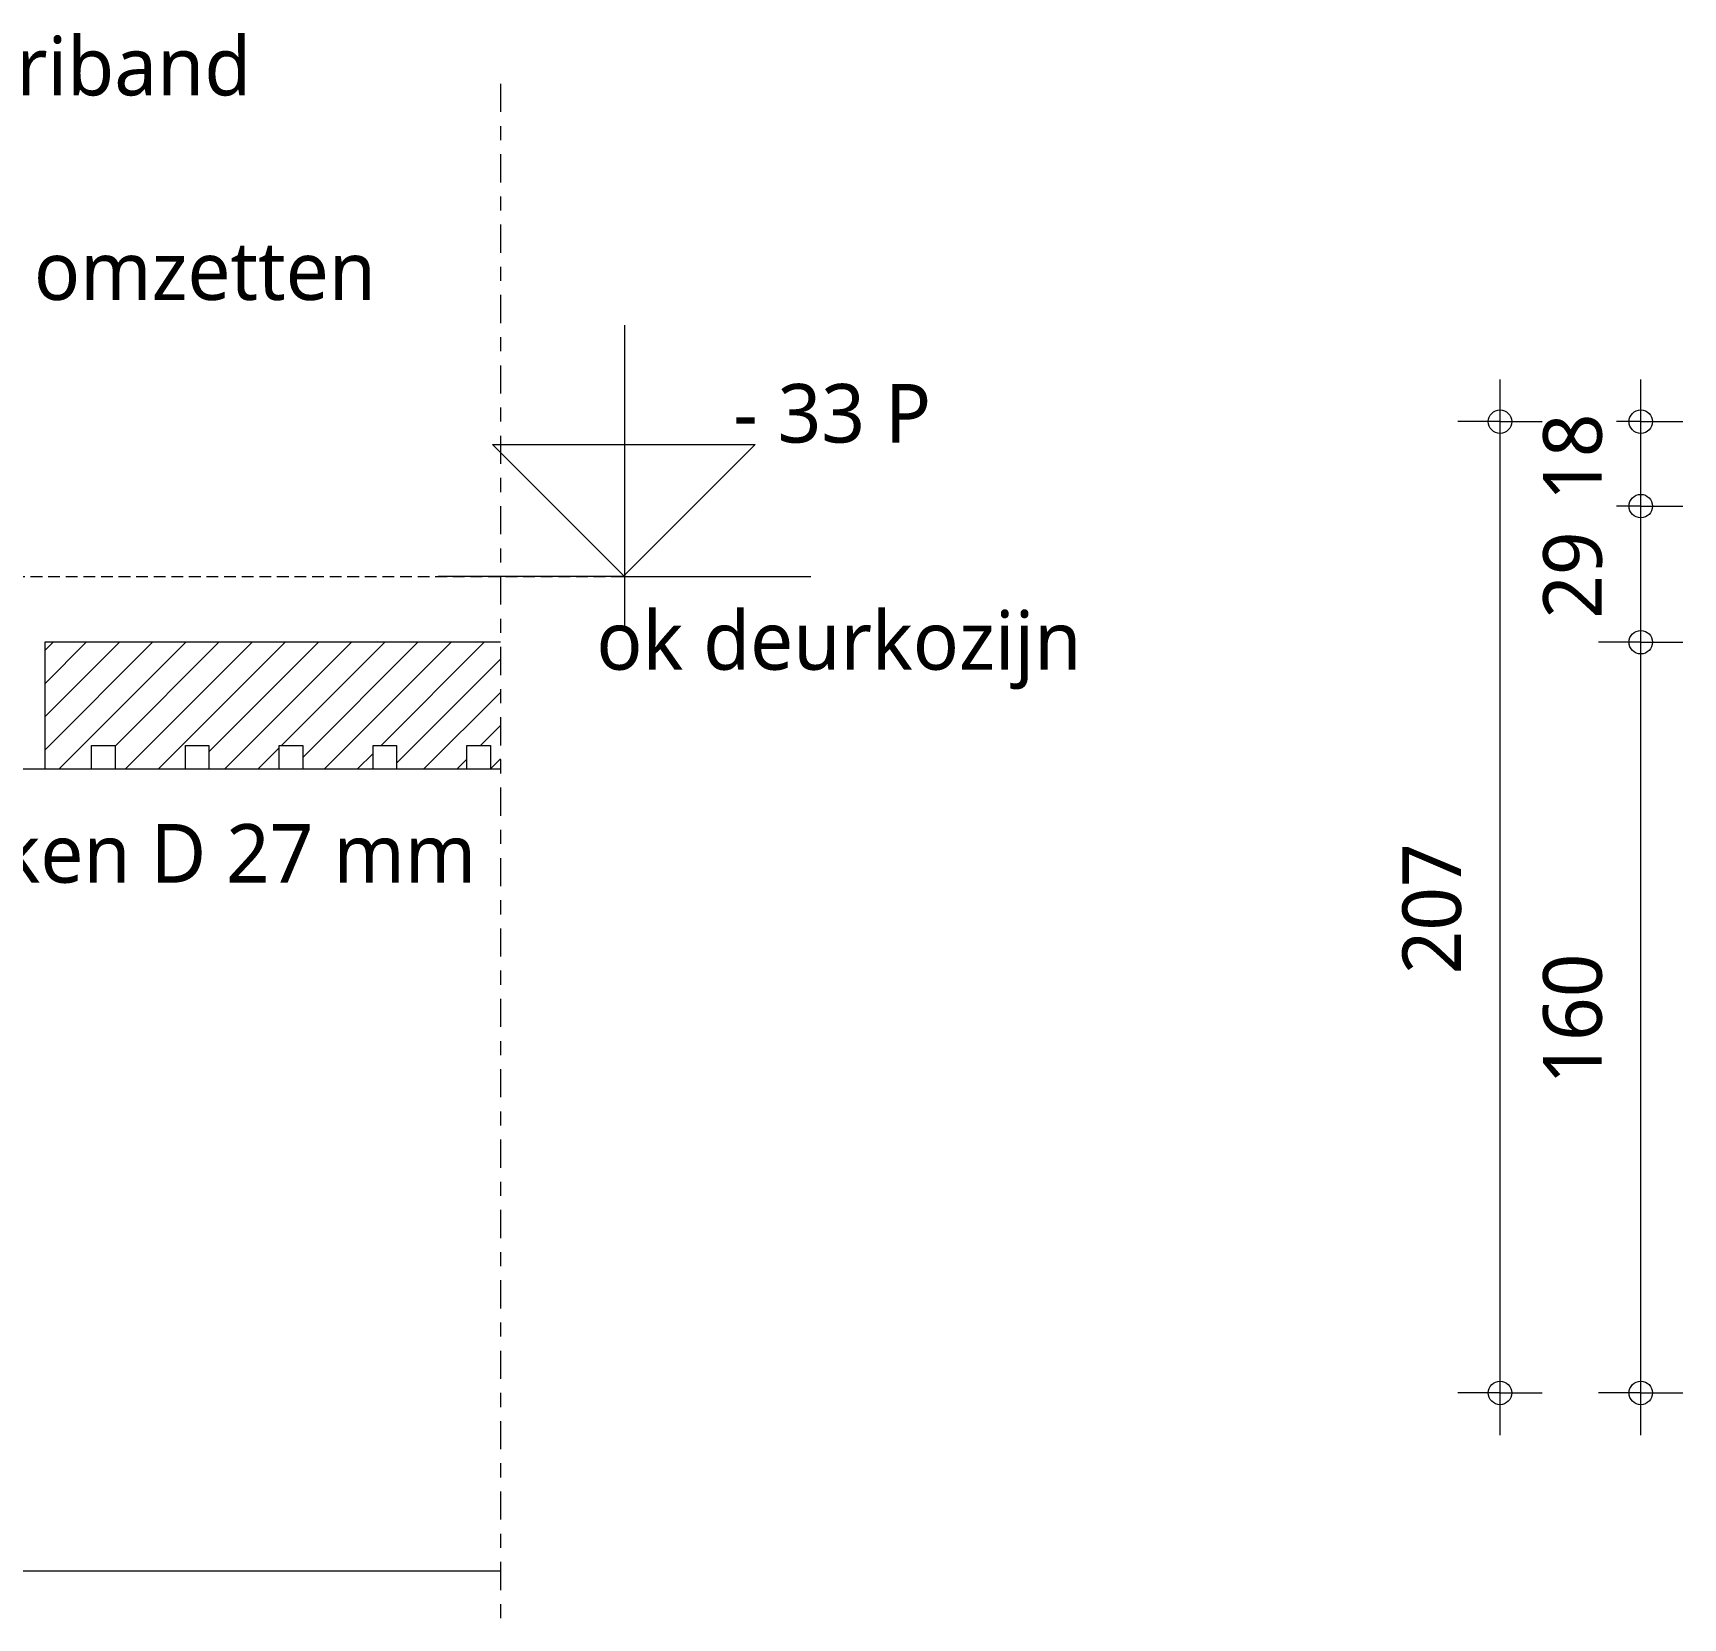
# Model space of a CAD drawing. Header units: millimetres. Extents: x 6732 to 10947, y 894 to 9086.
# Drawn here: x 9509.1 to 9860.9, y 4836.5 to 5174.3 of the extents above; entities that cross this region are included whole.
import ezdxf

# ---------------------------------------------------------------- set-up
doc = ezdxf.new("R2010")
doc.units = ezdxf.units.MM
doc.linetypes.add('MV_center', pattern=[15, 6, -3, 3, -3])
doc.linetypes.add('MV_hidden', pattern=[3.75, 2.5, -1.25])
for name, color, linetype, lineweight in [('A-ANNO-DIMS', 211, 'Continuous', 13), ('A-ANNO-DIMS-5', 211, 'Continuous', 13), ('A-DETL', 90, 'Continuous', 13), ('A-DETL-GENF', 92, 'Continuous', 18), ('G-ANNO-TEXT', 231, 'Continuous', 13)]:
    doc.layers.add(name, color=color, linetype=linetype, lineweight=lineweight)
doc.styles.add('Segoe UI_2', font='segoeui.ttf', dxfattribs={"height": 12.5})
doc.dimstyles.new('2_5_mm', dxfattribs={"dimscale": 304.8, "dimtxt": 13.092049, "dimasz": 0.016404, "dimexe": 0.029528, "dimexo": 0.0625, "dimgap": 0.014764, "dimtad": 1, "dimdec": 0, "dimzin": 0, "dimdsep": 46, "dimtxsty": 'Segoe UI_2', "dimblk1": 'DOTBLANK', "dimblk2": 'DOTBLANK', "dimsah": 1, "dimcen": 0.09, "dimdle": 0.029528, "dimazin": 0, "dimtfac": 1, "dimtdec": 4, "dimtix": 1, "dimtmove": 2, "dimatfit": 3, "dimfxl": 0.029528, "dimfxlon": 1, "dimtvp": 1, "dimtfill": 1, "dimtolj": 1, "dimtzin": 0, "dimarcsym": 2})
doc.dimstyles.new('2_5_mm_1', dxfattribs={"dimscale": 304.8, "dimtxt": 13.092049, "dimasz": 0.016404, "dimexe": 0.029528, "dimexo": 0.0625, "dimgap": 0.014764, "dimtad": 1, "dimdec": 0, "dimzin": 0, "dimdsep": 46, "dimtxsty": 'Segoe UI_2', "dimblk1": 'DOTBLANK', "dimblk2": 'DOTBLANK', "dimsah": 1, "dimcen": 0.09, "dimdle": 0.029528, "dimazin": 0, "dimtfac": 1, "dimtdec": 4, "dimtix": 1, "dimtmove": 0, "dimatfit": 3, "dimfxl": 0.029528, "dimfxlon": 1, "dimtvp": 1, "dimtfill": 1, "dimtolj": 1, "dimtzin": 0, "dimarcsym": 2})

# ---------------------------------------------------------------- blocks, each defined once
blk = doc.blocks.new('NLRS_00_DI_maskeer - Type 1-4234616-Details Strandbaak Patio Woning')
at = {"layer": 'A-DETL-GENF', "linetype": 'MV_center'}
blk.add_line((-100, 0), (610, 0), dxfattribs=at)
blk = doc.blocks.new('DIMBLOCK46-Details Strandbaak Patio Woning')
at = {"layer": 'A-ANNO-DIMS-5'}
for p, q in [((9851.85, 5044.5), (9842.85, 5044.5)), ((9851.85, 4875.5), (9851.85, 5044.5)), ((9851.85, 5044.5), (9860.85, 5044.5)), ((9851.85, 4884.5), (9842.85, 4884.5)), ((9851.85, 4884.5), (9860.85, 4884.5))]:
    blk.add_line(p, q, dxfattribs=at)
for centre in [(9851.85, 5044.5), (9851.85, 4884.5)]:
    blk.add_circle(centre, 2.5, dxfattribs=at)
at = {"layer": 'A-ANNO-DIMS-5', "color": 0, "insert": (9831.04, 4950.21), "char_height": 12.5, "width": 34.2774, "attachment_point": 1, "rotation": 90, "line_spacing_factor": 1.142579, "style": 'Segoe UI_2', "bg_fill": 3, "box_fill_scale": 1.25, "bg_fill_color": 9, "bg_fill_true_color": 13158600, "bg_fill_transparency": 0}
blk.add_mtext('160', dxfattribs=at)
blk = doc.blocks.new('_DotBlank')
at = {"color": 0, "linetype": 'ByBlock', "lineweight": -2}
blk.add_line((-0.5, 0), (-1, 0), dxfattribs=at)
blk.add_circle((0, 0), 0.5, dxfattribs=at)
blk = doc.blocks.new('DIMBLOCK47-Details Strandbaak Patio Woning')
at = {"layer": 'A-ANNO-DIMS-5'}
for p, q in [((9851.85, 5073.5), (9842.85, 5073.5)), ((9851.85, 5044.5), (9851.85, 5073.5)), ((9851.85, 5073.5), (9860.85, 5073.5)), ((9851.85, 5044.5), (9842.85, 5044.5)), ((9851.85, 5044.5), (9860.85, 5044.5))]:
    blk.add_line(p, q, dxfattribs=at)
for centre in [(9851.85, 5073.5), (9851.85, 5044.5)]:
    blk.add_circle(centre, 2.5, dxfattribs=at)
at = {"layer": 'A-ANNO-DIMS-5', "color": 0, "insert": (9831.04, 5049.48), "char_height": 12.5, "width": 22.8516, "attachment_point": 1, "rotation": 90, "line_spacing_factor": 1.142579, "style": 'Segoe UI_2', "bg_fill": 3, "box_fill_scale": 1.25, "bg_fill_color": 9, "bg_fill_true_color": 13158600, "bg_fill_transparency": 0}
blk.add_mtext('29', dxfattribs=at)
blk = doc.blocks.new('DIMBLOCK48-Details Strandbaak Patio Woning')
at = {"layer": 'A-ANNO-DIMS-5'}
for p, q in [((9851.85, 5073.5), (9851.85, 5100.5)), ((9851.85, 5091.5), (9842.85, 5091.5)), ((9851.85, 5091.5), (9860.85, 5091.5)), ((9851.85, 5073.5), (9842.85, 5073.5)), ((9851.85, 5073.5), (9860.85, 5073.5))]:
    blk.add_line(p, q, dxfattribs=at)
for centre in [(9851.85, 5091.5), (9851.85, 5073.5)]:
    blk.add_circle(centre, 2.5, dxfattribs=at)
at = {"layer": 'A-ANNO-DIMS-5', "color": 0, "insert": (9831.04, 5074.61), "char_height": 12.5, "width": 22.8516, "attachment_point": 1, "rotation": 90, "line_spacing_factor": 1.142579, "style": 'Segoe UI_2', "bg_fill": 3, "box_fill_scale": 1.25, "bg_fill_color": 9, "bg_fill_true_color": 13158600, "bg_fill_transparency": 0}
blk.add_mtext('18', dxfattribs=at)
blk = doc.blocks.new('DIMBLOCK49-Details Strandbaak Patio Woning')
at = {"layer": 'A-ANNO-DIMS-5'}
for p, q in [((9821.85, 4875.5), (9821.85, 5100.5)), ((9821.85, 5091.5), (9812.85, 5091.5)), ((9821.85, 5091.5), (9830.85, 5091.5)), ((9821.85, 4884.5), (9812.85, 4884.5)), ((9821.85, 4884.5), (9830.85, 4884.5))]:
    blk.add_line(p, q, dxfattribs=at)
for centre in [(9821.85, 5091.5), (9821.85, 4884.5)]:
    blk.add_circle(centre, 2.5, dxfattribs=at)
at = {"layer": 'A-ANNO-DIMS-5', "color": 0, "insert": (9801.04, 4973.71), "char_height": 12.5, "width": 34.2774, "attachment_point": 1, "rotation": 90, "line_spacing_factor": 1.142579, "style": 'Segoe UI_2', "bg_fill": 3, "box_fill_scale": 1.25, "bg_fill_color": 9, "bg_fill_true_color": 13158600, "bg_fill_transparency": 0}
blk.add_mtext('207', dxfattribs=at)

msp = doc.modelspace()

# ---------------------------------------------------------------- hatches: boundary and pattern name
at = {"layer": 'A-DETL-GENF', "lineweight": 13}
h = msp.add_hatch(dxfattribs=at)
h.set_pattern_fill('FP_17', color=250, style=0, pattern_type=2)
h.set_pattern_definition([(45, (0, 0), (-3.535534, 3.535534), [])])
h.paths.add_polyline_path([(9608.78, 5017.5), (9608.78, 5044.5), (9511.64, 5044.5), (9511.64, 5017.5), (9521.64, 5017.5), (9521.64, 5022.5), (9526.64, 5022.5), (9526.64, 5017.5), (9541.64, 5017.5), (9541.64, 5022.5), (9546.64, 5022.5), (9546.64, 5017.5), (9561.64, 5017.5), (9561.64, 5022.5), (9566.64, 5022.5), (9566.64, 5017.5), (9581.64, 5017.5), (9581.64, 5022.5), (9586.64, 5022.5), (9586.64, 5017.5), (9601.64, 5017.5), (9601.64, 5022.5), (9606.64, 5022.5), (9606.64, 5017.5)])

# ---------------------------------------------------------------- linework, layer by layer
at = {"layer": 'A-DETL', "lineweight": 18}
for p, q in [((9635.23, 5112.06), (9635.23, 5047.06)), ((9635.23, 5058.5), (9607.06, 5086.66)), ((9607.06, 5086.66), (9663.1, 5086.66)), ((9663.1, 5086.66), (9634.94, 5058.5)), ((9635.52, 5058.5), (9595.52, 5058.5)), ((9634.94, 5058.5), (9674.94, 5058.5)), ((9608.78, 5044.5), (9511.64, 5044.5)), ((9511.64, 5044.5), (9511.64, 5017.5)), ((9521.64, 5017.5), (9521.64, 5022.5)), ((9521.64, 5022.5), (9526.64, 5022.5)), ((9526.64, 5022.5), (9526.64, 5017.5)), ((9541.64, 5017.5), (9541.64, 5022.5)), ((9541.64, 5022.5), (9546.64, 5022.5)), ((9546.64, 5022.5), (9546.64, 5017.5)), ((9561.64, 5017.5), (9561.64, 5022.5)), ((9561.64, 5022.5), (9566.64, 5022.5)), ((9566.64, 5022.5), (9566.64, 5017.5)), ((9581.64, 5017.5), (9581.64, 5022.5)), ((9581.64, 5022.5), (9586.64, 5022.5)), ((9586.64, 5022.5), (9586.64, 5017.5)), ((9601.64, 5017.5), (9601.64, 5022.5)), ((9601.64, 5022.5), (9606.64, 5022.5)), ((9606.64, 5022.5), (9606.64, 5017.5)), ((9506.64, 5017.5), (9511.64, 5017.5)), ((9511.64, 5017.5), (9521.64, 5017.5)), ((9521.64, 5017.5), (9526.64, 5017.5)), ((9526.64, 5017.5), (9541.64, 5017.5)), ((9541.64, 5017.5), (9546.64, 5017.5)), ((9546.64, 5017.5), (9561.64, 5017.5)), ((9561.64, 5017.5), (9566.64, 5017.5)), ((9566.64, 5017.5), (9581.64, 5017.5)), ((9581.64, 5017.5), (9586.64, 5017.5)), ((9586.64, 5017.5), (9601.64, 5017.5)), ((9601.64, 5017.5), (9606.64, 5017.5)), ((9606.64, 5017.5), (9608.78, 5017.5)), ((9608.78, 4846.5), (9254.64, 4846.5))]:
    msp.add_line(p, q, dxfattribs=at)
at = {"layer": 'A-DETL', "linetype": 'MV_hidden'}
msp.add_line((9347.39, 5058.5), (9642.39, 5058.5), dxfattribs=at)

# ---------------------------------------------------------------- block references
at = {"layer": 'A-DETL-GENF', "linetype": 'MV_center', "rotation": 270}
msp.add_blockref('NLRS_00_DI_maskeer - Type 1-4234616-Details Strandbaak Patio Woning', (9608.78, 5063.5), dxfattribs=at)

# ---------------------------------------------------------------- texts
at = {"layer": 'G-ANNO-TEXT', "color": 7, "char_height": 12.5, "attachment_point": 1, "style": 'Segoe UI_2'}
for s, insert, width in [('combriband', (9462.62, 5173.53), 113.0379), ('EPDM  omzetten', (9455.32, 5129.94), 158.3333), ('- 33 P', (9658.4, 5099.54), 55.7173), ('ok deurkozijn ', (9629.22, 5051.13), 126.6666), ('terrasplanken D 27 mm', (9423.16, 5005.74), 219.6624)]:
    msp.add_mtext(s, dxfattribs=dict(at, insert=insert, width=width))

# ---------------------------------------------------------------- dimensions: what is measured, and where the dimension line sits
at = {"layer": 'A-ANNO-DIMS'}
dim = msp.add_linear_dim(base=(9851.85, 5044.5), p1=(9860.85, 4884.5), p2=(9860.85, 5044.5), angle=90, dimstyle='2_5_mm_1', override={"dimpost": '<>', "dimfxl": 160}, dxfattribs=at)
dim.commit()
dim.dimension.update_dxf_attribs({"geometry": 'DIMBLOCK46-Details Strandbaak Patio Woning', "text_midpoint": (9840.85, 4964.5)})

# ---------------------------------------------------------------- next in the draw order: dimensions: what is measured, and where the dimension line sits
dim = msp.add_linear_dim(base=(9851.85, 5073.5), p1=(9860.85, 5044.5), p2=(9860.85, 5073.5), angle=90, dimstyle='2_5_mm_1', override={"dimpost": '<>', "dimfxl": 29}, dxfattribs=at)
dim.commit()
dim.dimension.update_dxf_attribs({"geometry": 'DIMBLOCK47-Details Strandbaak Patio Woning', "text_midpoint": (9840.89, 5059)})

# ---------------------------------------------------------------- next in the draw order: dimensions: what is measured, and where the dimension line sits
dim = msp.add_linear_dim(base=(9851.85, 5091.5), p1=(9860.85, 5073.5), p2=(9842.85, 5091.5), angle=90, dimstyle='2_5_mm', override={"dimpost": '<>', "dimfxl": 25.455844}, dxfattribs=at)
dim.commit()
dim.dimension.update_dxf_attribs({"geometry": 'DIMBLOCK48-Details Strandbaak Patio Woning', "text_midpoint": (9839.38, 5086.04), "dimtype": 160, "text_rotation": 90})

# ---------------------------------------------------------------- next in the draw order: dimensions: what is measured, and where the dimension line sits
dim = msp.add_linear_dim(base=(9821.85, 5091.5), p1=(9830.85, 4884.5), p2=(9830.85, 5091.5), angle=90, dimstyle='2_5_mm_1', override={"dimpost": '<>', "dimfxl": 207}, dxfattribs=at)
dim.commit()
dim.dimension.update_dxf_attribs({"geometry": 'DIMBLOCK49-Details Strandbaak Patio Woning', "text_midpoint": (9810.89, 4988)})

doc.saveas('drawing.dxf')
